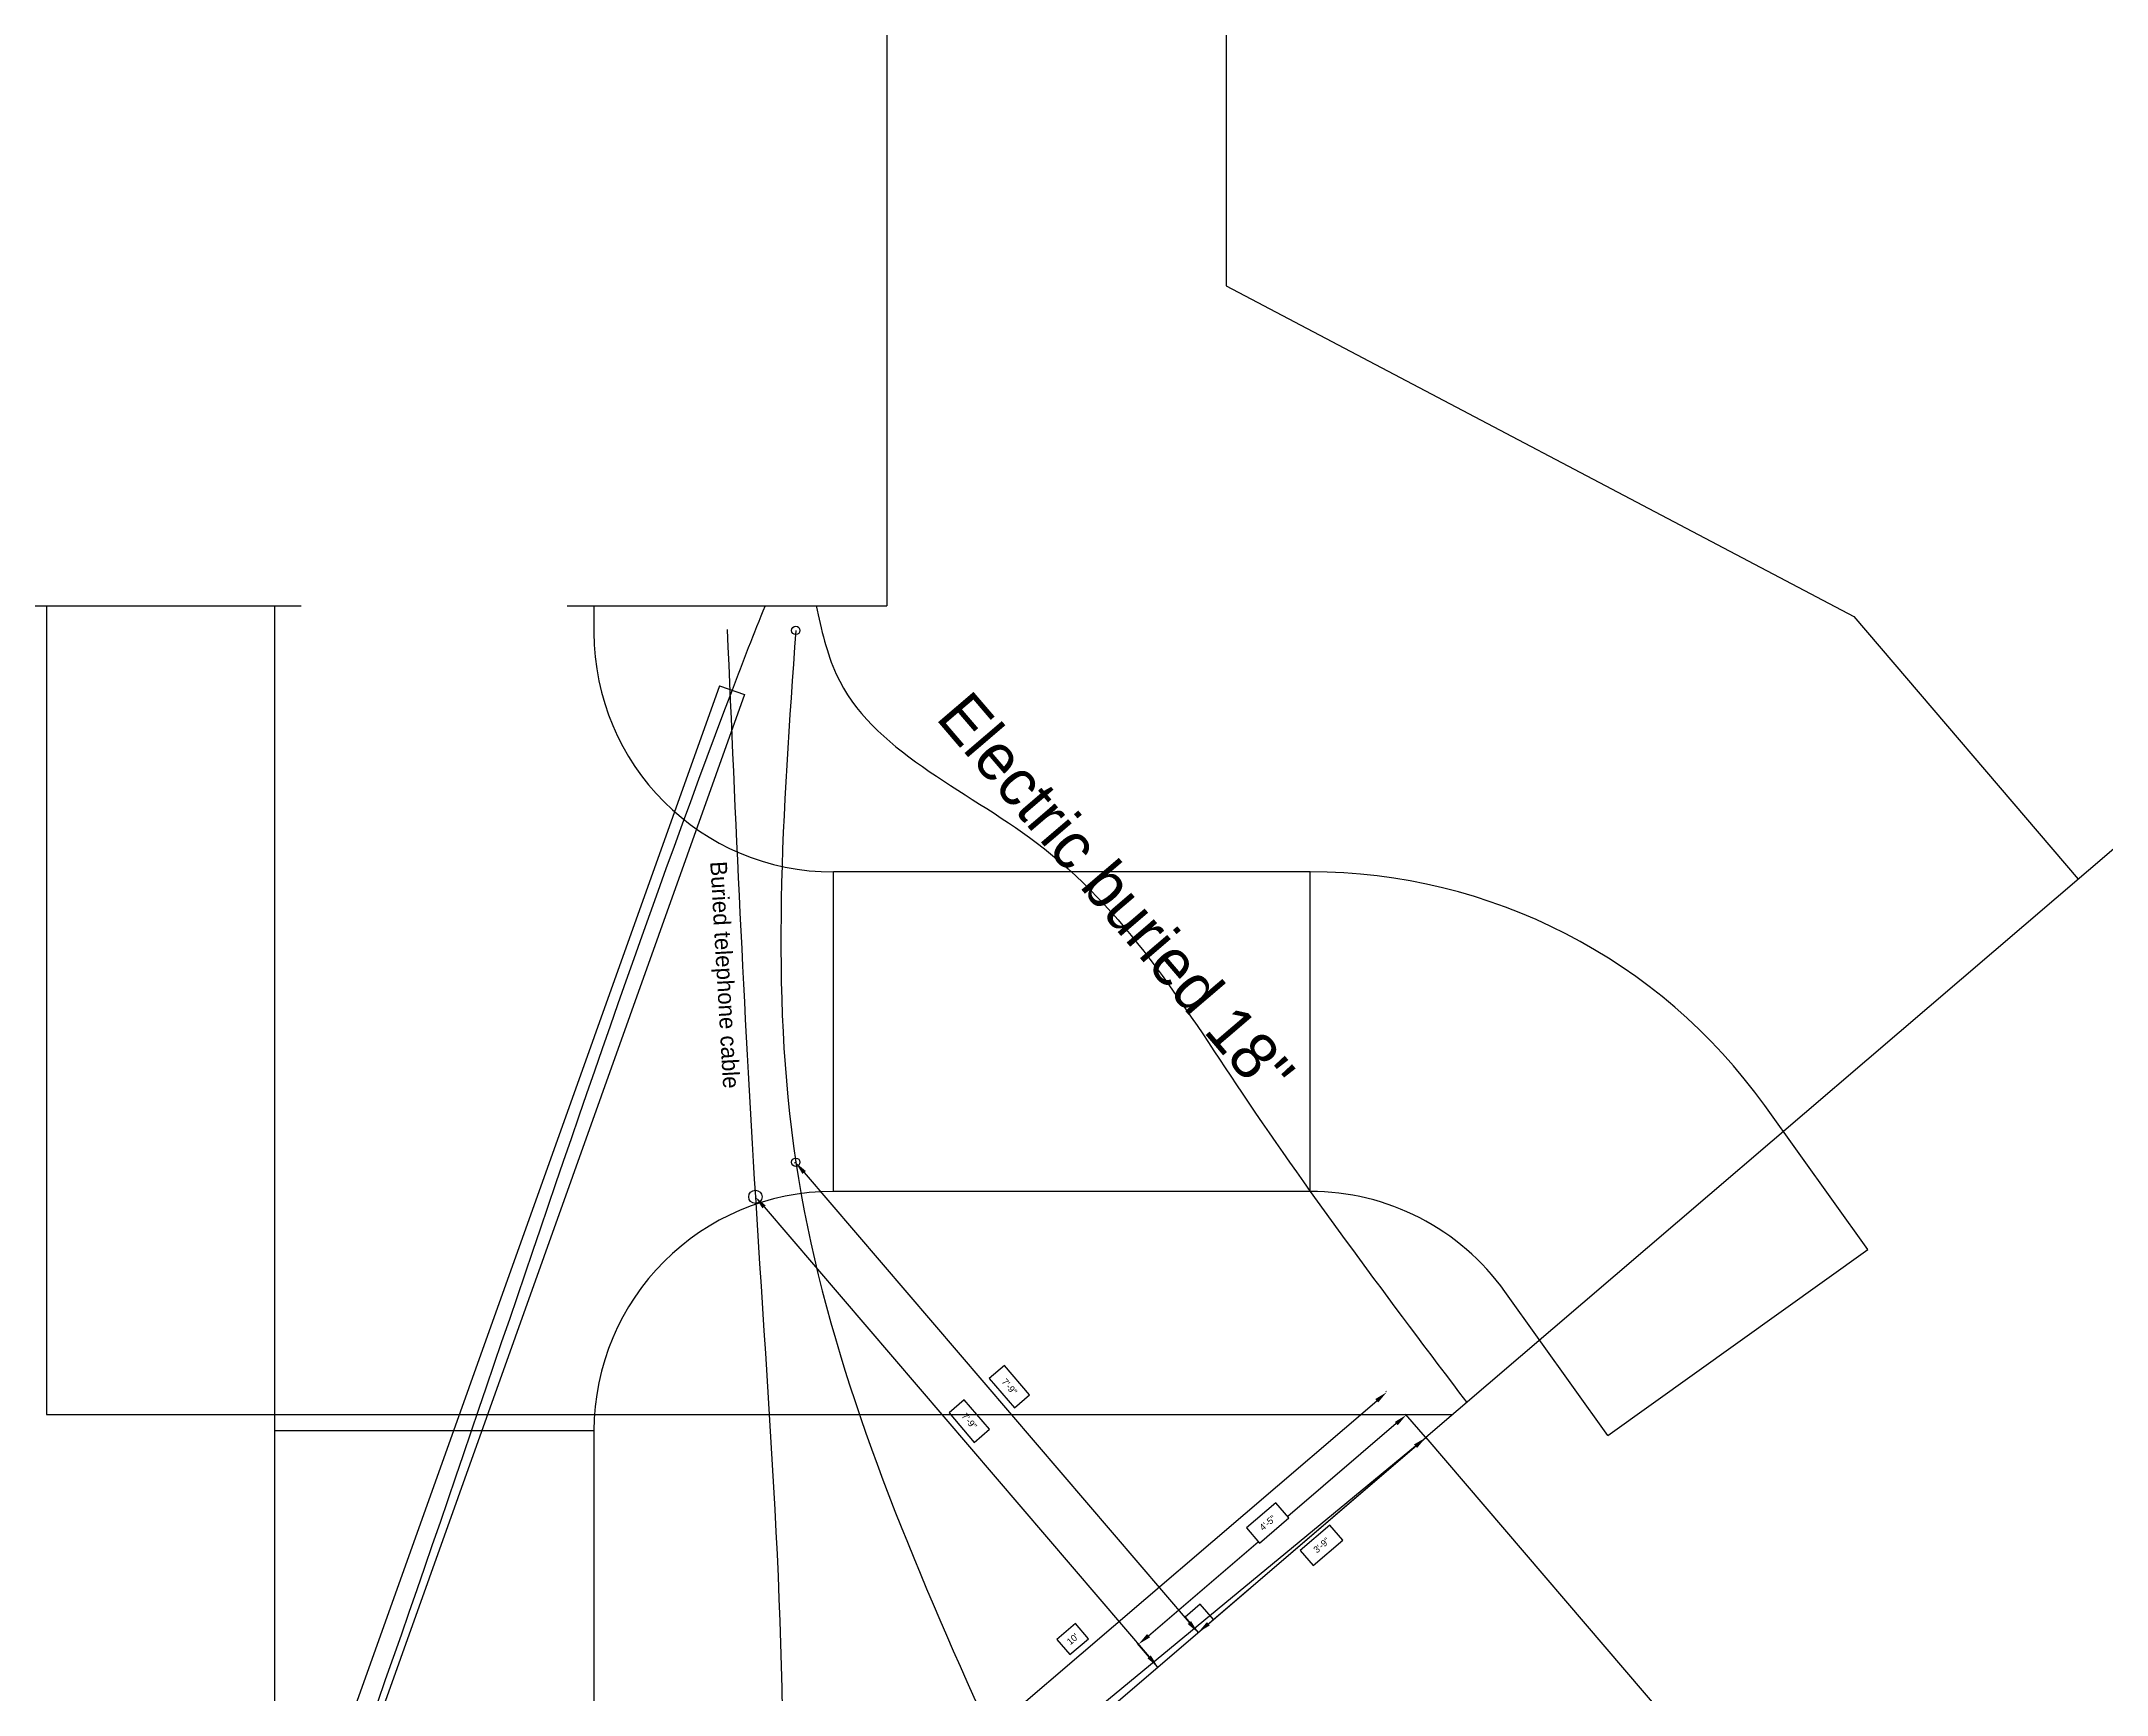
# Model space of a CAD drawing. Extents: x -3109 to 3469, y -4071 to 2528.
# Drawn here: x 329 to 639.3, y -477.1 to -228.7 of the extents above; entities that cross this region are included whole.
import ezdxf

# ---------------------------------------------------------------- set-up
doc = ezdxf.new("R2010")
doc.units = 0
doc.header["$MEASUREMENT"] = 0
doc.layers.get('0').update_dxf_attribs({"linetype": 'CONTINUOUS'})
doc.layers.get('DEFPOINTS').update_dxf_attribs({"linetype": 'CONTINUOUS'})
for name, color, linetype in [('DRIVEWAY', 5, 'CONTINUOUS'), ('PropertyLines', 7, 'CONTINUOUS'), ('SIDEWALK', 8, 'CONTINUOUS'), ('UTILITIES', 104, 'CONTINUOUS')]:
    doc.layers.add(name, color=color, linetype=linetype)
doc.dimstyles.get("Standard").update_dxf_attribs({"dimtxt": 0.18, "dimasz": 0.18, "dimexe": 0.18, "dimexo": 0.0625, "dimgap": 0.09, "dimtad": 0, "dimtih": 1, "dimtoh": 1, "dimzin": 0, "dimdsep": 46, "dimlunit": 4, "dimtxsty": 'Standard', "dimcen": 0.09, "dimadec": 0, "dimazin": 0, "dimtfac": 1, "dimtofl": 0, "dimtmove": 2, "dimatfit": 3, "dimfxl": 1, "dimtolj": 1, "dimarcsym": 0})

# ---------------------------------------------------------------- blocks, each defined once
blk = doc.blocks.new('*D35')
at = {"color": 0, "linetype": 'ByBlock', "transparency": 16777216}
for p, q in [((535.46, -439.77), (66.3, -826.67)), ((537.04, -438.55), (537.11, -438.64)), ((300.1, -623.5), (291.48, -630.6)), ((304.55, -628.9), (300.1, -623.5)), ((295.93, -636), (304.55, -628.9)), ((291.48, -630.6), (295.93, -636)), ((64.72, -827.89), (64.64, -827.8))]:
    blk.add_line(p, q, dxfattribs=at)
for points in [[(535.24, -439.52), (535.67, -440.03), (537, -438.5)], [(66.09, -826.41), (66.51, -826.93), (64.76, -827.94)]]:
    blk.add_solid(points, dxfattribs=at)
at = {"layer": 'DEFPOINTS', "color": 0, "linetype": 'ByBlock', "transparency": 16777216}
for p in [(537, -438.5), (64.76, -827.94), (64.76, -827.94)]:
    blk.add_point(p, dxfattribs=at)
at = {"color": 0, "linetype": 'ByBlock', "transparency": 16777216, "insert": (298.01, -629.75), "char_height": 5, "attachment_point": 5, "rotation": 39.511}
blk.add_mtext("\\A1;51'", dxfattribs=at)
blk = doc.blocks.new('*D122')
at = {"layer": 'DEFPOINTS', "color": 0, "transparency": 16777216}
for p in [(470.3, 2528.23), (3219.63, -866.9), (3219.63, -866.9)]:
    blk.add_point(p, dxfattribs=at)
at = {"layer": 'PropertyLines', "color": 0, "lineweight": -2, "transparency": 16777216}
blk.add_line((508.06, 2481.6), (3181.87, -820.28), dxfattribs=at)
at = {"layer": 'PropertyLines', "color": 0, "transparency": 16777216}
for points in [[(515.83, 2487.89), (500.29, 2475.31), (470.3, 2528.23)], [(3189.64, -813.98), (3174.1, -826.57), (3219.63, -866.9)]]:
    blk.add_solid(points, dxfattribs=at)
at = {"layer": 'PropertyLines', "color": 0, "transparency": 16777216, "insert": (1765.94, 760.37), "char_height": 60, "attachment_point": 5, "rotation": 309}
blk.add_mtext("\\A1;364'", dxfattribs=at)
blk = doc.blocks.new('*D131')
at = {"layer": 'DEFPOINTS', "color": 0, "transparency": 16777216}
for p in [(442.34, -397.11), (502.77, -467.8), (502.81, -467.76)]:
    blk.add_point(p, dxfattribs=at)
at = {"layer": 'UTILITIES', "color": 0, "lineweight": -2, "transparency": 16777216}
for p, q in [((442.29, -397.15), (442.16, -397.26)), ((443.6, -398.67), (501.47, -466.28)), ((473.68, -427.66), (471.4, -429.61)), ((477.47, -432.09), (473.68, -427.66)), ((471.4, -429.61), (475.19, -434.04)), ((475.19, -434.04), (477.47, -432.09)), ((502.77, -467.8), (502.64, -467.92))]:
    blk.add_line(p, q, dxfattribs=at)
at = {"layer": 'UTILITIES', "color": 0, "transparency": 16777216}
for points in [[(443.85, -398.45), (443.34, -398.88), (442.3, -397.15)], [(501.73, -466.06), (501.22, -466.5), (502.77, -467.8)]]:
    blk.add_solid(points, dxfattribs=at)
at = {"layer": 'UTILITIES', "color": 0, "transparency": 16777216, "insert": (474.43, -430.85), "char_height": 1, "attachment_point": 5, "rotation": 310.5631}
blk.add_mtext('\\A1;7\'-9"', dxfattribs=at)
blk = doc.blocks.new('*D132')
at = {"layer": 'DEFPOINTS', "color": 0, "transparency": 16777216}
for p in [(537, -438.5), (537, -438.5), (502.81, -467.76)]:
    blk.add_point(p, dxfattribs=at)
at = {"layer": 'UTILITIES', "color": 0, "lineweight": -2, "transparency": 16777216}
for p, q in [((504.33, -466.46), (535.48, -439.8)), ((537.04, -438.55), (537.12, -438.64)), ((522.58, -451.65), (518.15, -455.44)), ((524.53, -453.93), (522.58, -451.65)), ((518.15, -455.44), (520.1, -457.72)), ((520.1, -457.72), (524.53, -453.93)), ((502.77, -467.72), (502.7, -467.63))]:
    blk.add_line(p, q, dxfattribs=at)
at = {"layer": 'UTILITIES', "color": 0, "transparency": 16777216}
for points in [[(535.26, -439.55), (535.7, -440.05), (537, -438.5)], [(504.12, -466.21), (504.55, -466.72), (502.81, -467.76)]]:
    blk.add_solid(points, dxfattribs=at)
at = {"layer": 'UTILITIES', "color": 0, "transparency": 16777216, "insert": (521.34, -454.68), "char_height": 1, "attachment_point": 5, "rotation": 40.5631}
blk.add_mtext('\\A1;3\'-9"', dxfattribs=at)
blk = doc.blocks.new('*D140')
at = {"layer": 'DEFPOINTS', "color": 0, "transparency": 16777216}
for p in [(531.15, -431.66), (531.15, -431.66), (439.98, -509.7)]:
    blk.add_point(p, dxfattribs=at)
at = {"layer": 'UTILITIES', "color": 0, "lineweight": -2, "transparency": 16777216}
for p, q in [((441.5, -508.4), (529.63, -432.96)), ((531.11, -431.62), (531.03, -431.53)), ((484.36, -466.45), (481.57, -468.83)), ((486.31, -468.73), (484.36, -466.45)), ((481.57, -468.83), (483.52, -471.11)), ((483.52, -471.11), (486.31, -468.73)), ((439.94, -509.65), (439.87, -509.56))]:
    blk.add_line(p, q, dxfattribs=at)
at = {"layer": 'UTILITIES', "color": 0, "transparency": 16777216}
for points in [[(529.41, -432.71), (529.84, -433.22), (531.15, -431.66)], [(441.29, -508.14), (441.72, -508.65), (439.98, -509.7)]]:
    blk.add_solid(points, dxfattribs=at)
at = {"layer": 'UTILITIES', "color": 0, "transparency": 16777216, "insert": (483.94, -468.78), "char_height": 1, "attachment_point": 5, "rotation": 40.5631}
blk.add_mtext("\\A1;10'", dxfattribs=at)
blk = doc.blocks.new('*D141')
at = {"layer": 'DEFPOINTS', "color": 0, "transparency": 16777216}
for p in [(436.26, -402.31), (496.74, -472.97), (496.74, -472.97)]:
    blk.add_point(p, dxfattribs=at)
at = {"layer": 'UTILITIES', "color": 0, "lineweight": -2, "transparency": 16777216}
for p, q in [((436.31, -402.27), (436.4, -402.2)), ((437.56, -403.83), (495.44, -471.45)), ((467.64, -432.82), (465.36, -434.77)), ((471.43, -437.25), (467.64, -432.82)), ((465.36, -434.77), (469.15, -439.21)), ((469.15, -439.21), (471.43, -437.25)), ((496.78, -472.92), (496.87, -472.85))]:
    blk.add_line(p, q, dxfattribs=at)
at = {"layer": 'UTILITIES', "color": 0, "transparency": 16777216}
for points in [[(437.81, -403.62), (437.31, -404.05), (436.26, -402.31)], [(495.69, -471.23), (495.18, -471.66), (496.74, -472.97)]]:
    blk.add_solid(points, dxfattribs=at)
at = {"layer": 'UTILITIES', "color": 0, "transparency": 16777216, "insert": (468.4, -436.01), "char_height": 1, "attachment_point": 5, "rotation": 310.5631}
blk.add_mtext('\\A1;7\'-9"', dxfattribs=at)
blk = doc.blocks.new('*D142')
at = {"layer": 'DEFPOINTS', "color": 0, "transparency": 16777216}
for p in [(537, -438.5), (493.82, -469.56), (496.74, -472.97)]:
    blk.add_point(p, dxfattribs=at)
at = {"layer": 'UTILITIES', "color": 0, "lineweight": -2, "transparency": 16777216}
for p, q in [((532.56, -436.39), (516.25, -450.36)), ((536.96, -438.45), (533.97, -434.96)), ((514.48, -448.28), (510.05, -452.08)), ((516.43, -450.56), (514.48, -448.28)), ((510.05, -452.08), (512, -454.36)), ((512, -454.36), (516.43, -450.56)), ((495.34, -468.26), (511.82, -454.15)), ((496.7, -472.92), (493.7, -469.42))]:
    blk.add_line(p, q, dxfattribs=at)
at = {"layer": 'UTILITIES', "color": 0, "transparency": 16777216}
for points in [[(532.35, -436.14), (532.78, -436.65), (534.08, -435.09)], [(495.12, -468.01), (495.56, -468.51), (493.82, -469.56)]]:
    blk.add_solid(points, dxfattribs=at)
at = {"layer": 'UTILITIES', "color": 0, "transparency": 16777216, "insert": (513.24, -451.32), "char_height": 1, "attachment_point": 5, "rotation": 40.5631}
blk.add_mtext('\\A1;4\'-5"', dxfattribs=at)

msp = doc.modelspace()

# ---------------------------------------------------------------- linework, layer by layer
at = {"layer": 'DRIVEWAY'}
msp.add_line((331.88377, -614.07714), (537, -438.5), dxfattribs=at)
at = {"layer": 'PropertyLines'}
for p, q in [((507, 217.5), (507, -265.44263)), ((456, 24), (456, -313.5)), ((774.0232, -235.61087), (537, -438.5)), ((507, -265.44263), (601.30543, -315.13119)), ((-146, -313.5), (368, -313.5)), ((329.75, -313.5), (329.75, -435)), ((408, -313.5), (456, -313.5)), ((601.30543, -315.13119), (635.05859, -354.56298)), ((329.75, -435), (541.08884, -435)), ((537, -438.5), (849.13713, -803.15108))]:
    msp.add_line(p, q, dxfattribs=at)
at = {"layer": 'SIDEWALK'}
for p, q in [((364, -313.5), (364, -516.5)), ((412, -313.5), (412, -317.5)), ((519.6304, -353.5), (448, -353.5)), ((448, -401.5), (448, -353.5)), ((519.6304, -401.5), (519.6304, -353.5)), ((603.41487, -410.23417), (587.93584, -388.60863)), ((519.6304, -401.5), (448, -401.5)), ((564.38319, -438.17209), (603.41487, -410.23417)), ((564.38319, -438.17209), (548.90416, -416.54656)), ((412, -437.5), (364, -437.5)), ((412, -437.5), (412, -516.5))]:
    msp.add_line(p, q, dxfattribs=at)
for centre, radius, start, end in [((448, -317.5), 36, 180, 270), ((519.6304, -437.5), 84, 35.5941609, 90), ((448, -437.5), 36, 90, 180), ((519.6304, -437.5), 36, 35.5941609, 90)]:
    msp.add_arc(centre, radius, start, end, dxfattribs=at)
at = {"layer": 'UTILITIES', "color": 7}
for p, q in [((430.87574, -325.51169), (353.83528, -541.28091)), ((430.87574, -325.51169), (434.64282, -326.85673)), ((434.64282, -326.85673), (357.60236, -542.62594))]:
    msp.add_line(p, q, dxfattribs=at)
at = {"layer": 'UTILITIES', "color": 2}
msp.add_lwpolyline([(502.81469, -467.76226), (505.08379, -465.81994), (503.11908, -463.52469), (500.84998, -465.46701)], close=True, dxfattribs=at)
for centre in [(442.33739, -317.2009), (442.33739, -397.11171)]:
    msp.add_circle(centre, 0.625, dxfattribs=at)
at = {"layer": 'UTILITIES'}
msp.add_circle((436.25987, -402.31399), 1, dxfattribs=at)
at = {"layer": 'UTILITIES', "color": 1, "start_tangent": (-0.376723059, -0.926325935), "end_tangent": (0.794904154, -0.606735021)}
msp.add_spline([(437.7147, -313.5), (432.75928, -326.18421), (355.71882, -541.95343), (351.01842, -554.25533), (345.76934, -569.01149), (317.56826, -600.02994), (74.24647, -797.82607), (58.69887, -814.30378), (63.68717, -828.99427), (69.55047, -834.98382), (95.65868, -861.19637), (199.23014, -966.38824), (262.55974, -1031.23717), (265.19445, -1033.54147), (270.79322, -1034.85822), (390.0794, -1091.90572)], degree=3, dxfattribs=at)
at = {"layer": 'UTILITIES', "color": 1}
msp.add_spline([(445.39698, -313.5), (448.40986, -323.77457), (478.4558, -349.06479), (509.41018, -386.74204), (543.15874, -433.22819)], degree=3, dxfattribs=at)
at = {"layer": 'UTILITIES'}
msp.add_spline([(432.0156, -317.06624), (436.25987, -402.31399), (439.98466, -509.69707), (422.17997, -615.76424), (377.25753, -723.98265), (307.31696, -857.56527), (271.79352, -940.626), (257.12324, -1025.58157), (254.43166, -1050.08248)], degree=3, dxfattribs=at)
at = {"layer": 'UTILITIES', "color": 2}
msp.add_spline([(442.33739, -317.2009), (442.33739, -397.11171), (498.36775, -547.91572), (521.46462, -638.71651), (574.41687, -769.7778), (617.39763, -892.26204), (784.84887, -1333.96326), (788.3983, -1343.79043), (788.85321, -1347.94377), (772.99065, -1373.30835), (746.71688, -1375.22726)], degree=3, dxfattribs=at)

# ---------------------------------------------------------------- texts
at = {"layer": 'UTILITIES', "color": 1}
msp.add_text('Electric buried 18"', height=7, rotation=310.5419659, dxfattribs=at).set_placement((463.22204, -330.40179))
at = {"layer": 'UTILITIES'}
msp.add_text('Buried telephone cable', height=2.5, rotation=273.3073174, dxfattribs=at).set_placement((429.46945, -351.96621))

# ---------------------------------------------------------------- dimensions: what is measured, and where the dimension line sits
at = {"layer": 'PropertyLines'}
dim = msp.add_linear_dim(base=(3219.62619, -866.90422), p1=(470.30161, 2528.22888), p2=(3219.62619, -866.90422), angle=309, dimstyle='Standard', override={"dimtxt": 60, "dimasz": 60, "dimgap": 1, "dimtad": 1, "dimtih": 0, "dimtoh": 0, "dimdec": 4, "dimrnd": 12, "dimzin": 8, "dimse1": 1, "dimse2": 1, "dimtdec": 4}, dxfattribs=at)
dim.commit()
dim.dimension.update_dxf_attribs({"geometry": '*D122', "text_midpoint": (1765.94103, 760.36997), "dimtype": 161})
at = {"layer": 'UTILITIES', "color": 2}
dim = msp.add_aligned_dim(p1=(442.33739, -397.11171), p2=(502.81396, -467.76286), distance=-0.05404, dimstyle='Standard', override={"dimtxt": 1, "dimasz": 2, "dimgap": -1, "dimtad": 1, "dimtih": 0, "dimtoh": 0, "dimdec": 4, "dimrnd": 0.0625, "dimzin": 8, "dimtdec": 4}, dxfattribs=at)
dim.commit()
dim.dimension.update_dxf_attribs({"geometry": '*D131', "text_midpoint": (474.43385, -430.84671)})
at = {"layer": 'UTILITIES'}
for p1, p2, override, picture, middle in [((436.25987, -402.31399), (496.73644, -472.96514), {"dimtxt": 1, "dimasz": 2, "dimgap": -1, "dimtad": 1, "dimtih": 0, "dimtoh": 0, "dimdec": 4, "dimrnd": 0.0625, "dimzin": 8, "dimtdec": 4}, '*D141', (468.39738, -436.01385)), ((439.98466, -509.69707), (531.14743, -431.66279), {"dimtxt": 1, "dimasz": 2, "dimgap": -1, "dimtad": 1, "dimtih": 0, "dimtoh": 0, "dimdec": 4, "dimrnd": 0.0625, "dimzin": 8, "dimtdec": 4}, '*D140', (483.94033, -468.78071)), ((537, -438.5), (64.755, -827.94083), {"dimtxt": 5, "dimasz": 2, "dimgap": -1, "dimtad": 1, "dimtih": 0, "dimtoh": 0, "dimrnd": 0.5, "dimzin": 8}, '*D35', (298.01448, -629.74865))]:
    dim = msp.add_aligned_dim(p1=p1, p2=p2, distance=0, dimstyle='Standard', override=override, dxfattribs=at)
    dim.commit()
    dim.dimension.update_dxf_attribs({"geometry": picture, "text_midpoint": middle})
dim = msp.add_linear_dim(base=(493.82078, -469.55894), p1=(537, -438.5), p2=(496.73644, -472.96514), angle=220.563145, dimstyle='Standard', override={"dimtxt": 1, "dimasz": 2, "dimgap": -1, "dimtad": 1, "dimtih": 0, "dimtoh": 0, "dimdec": 4, "dimrnd": 0.0625, "dimzin": 8, "dimtdec": 4}, dxfattribs=at)
dim.commit()
dim.dimension.update_dxf_attribs({"geometry": '*D142', "text_midpoint": (513.23878, -451.32092), "dimtype": 161})
at = {"layer": 'UTILITIES', "color": 2}
dim = msp.add_linear_dim(base=(537, -438.5), p1=(502.81396, -467.76286), p2=(537, -438.5), angle=40.563145, dimstyle='Standard', override={"dimtxt": 1, "dimasz": 2, "dimgap": -1, "dimtad": 1, "dimtih": 0, "dimtoh": 0, "dimdec": 4, "dimrnd": 0.0625, "dimzin": 8, "dimtdec": 4}, dxfattribs=at)
dim.commit()
dim.dimension.update_dxf_attribs({"geometry": '*D132', "text_midpoint": (521.3414, -454.68389), "dimtype": 161})

doc.saveas('drawing.dxf')
